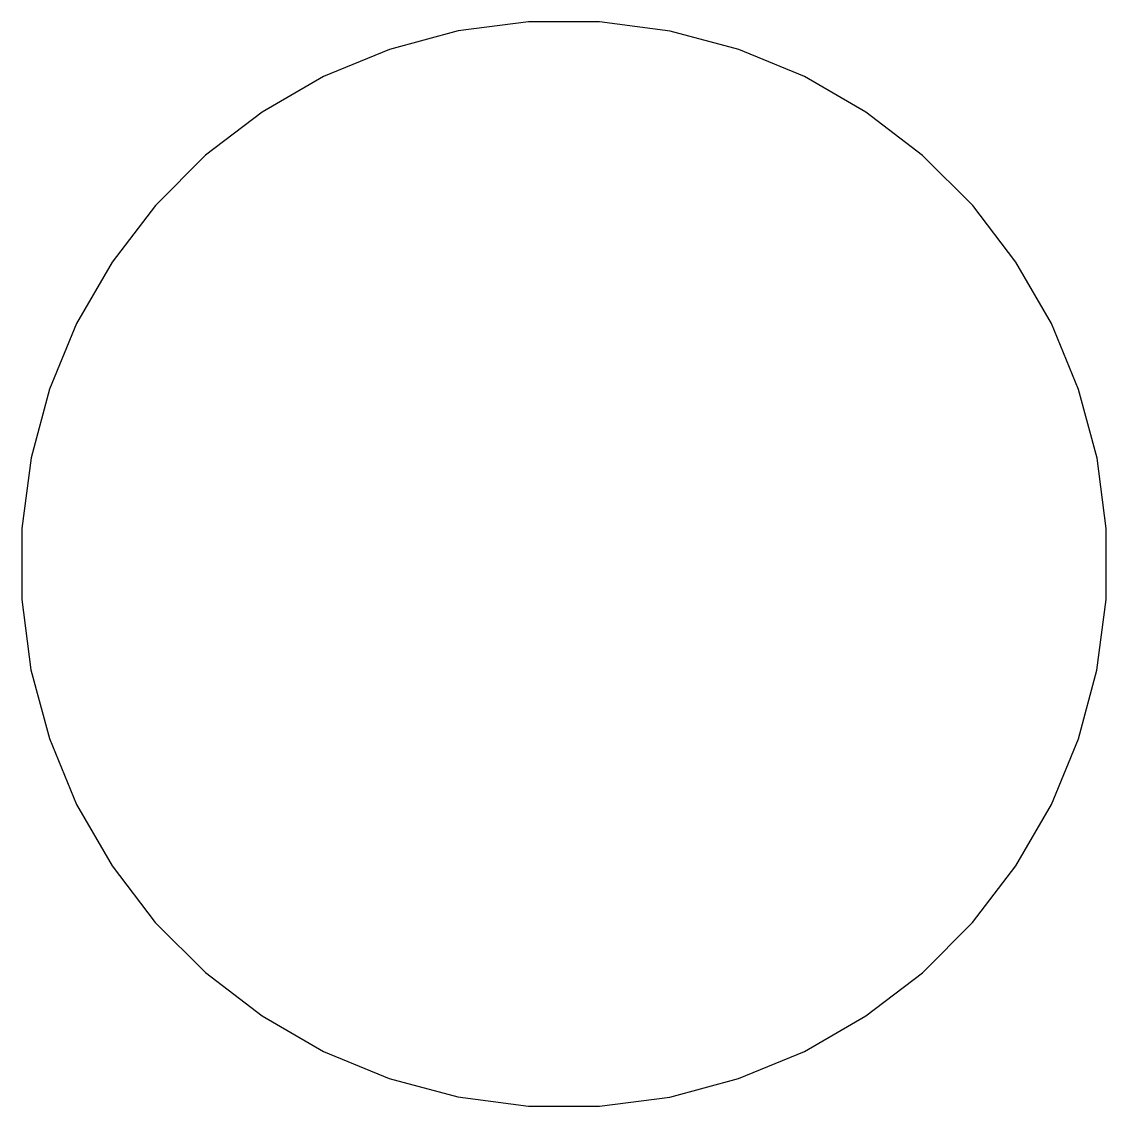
# Model space of a CAD drawing. Header units: millimetres. Extents: x -5 to 5, y -5 to 5.
import ezdxf

# ---------------------------------------------------------------- set-up
doc = ezdxf.new("R2010")
doc.units = ezdxf.units.MM
doc.linetypes.add('K5LT_BASIC', pattern=[0])

# ---------------------------------------------------------------- blocks, each defined once
blk = doc.blocks.new('U0')
at = {"color": 5, "linetype": 'K5LT_BASIC'}
for p, q in [((-0.977, 4.915), (-1.61, 4.745)), ((-0.327, 5), (-0.977, 4.915)), ((0.328, 5), (-0.327, 5)), ((0.978, 4.914), (0.328, 5)), ((1.611, 4.745), (0.978, 4.914)), ((-1.61, 4.745), (-2.216, 4.494)), ((2.217, 4.494), (1.611, 4.745)), ((-2.216, 4.494), (-2.784, 4.166)), ((2.784, 4.166), (2.217, 4.494)), ((-2.784, 4.166), (-3.304, 3.768)), ((3.304, 3.767), (2.784, 4.166)), ((-3.304, 3.768), (-3.767, 3.304)), ((3.768, 3.304), (3.304, 3.767)), ((-3.767, 3.304), (-4.166, 2.784)), ((4.166, 2.784), (3.768, 3.304)), ((-4.166, 2.784), (-4.494, 2.217)), ((4.494, 2.216), (4.166, 2.784)), ((-4.494, 2.217), (-4.745, 1.611)), ((4.745, 1.61), (4.494, 2.216)), ((-4.745, 1.611), (-4.914, 0.978)), ((4.915, 0.977), (4.745, 1.61)), ((-4.914, 0.978), (-5, 0.328)), ((5, 0.327), (4.915, 0.977)), ((-5, 0.328), (-5, -0.327)), ((5, -0.328), (5, 0.327)), ((-5, -0.327), (-4.915, -0.977)), ((4.914, -0.978), (5, -0.328)), ((-4.915, -0.977), (-4.745, -1.61)), ((4.745, -1.611), (4.914, -0.978)), ((-4.745, -1.61), (-4.494, -2.216)), ((4.494, -2.217), (4.745, -1.611)), ((-4.494, -2.216), (-4.166, -2.784)), ((4.166, -2.784), (4.494, -2.217)), ((-4.166, -2.784), (-3.768, -3.304)), ((3.767, -3.304), (4.166, -2.784)), ((-3.768, -3.304), (-3.304, -3.767)), ((3.304, -3.768), (3.767, -3.304)), ((-3.304, -3.767), (-2.784, -4.166)), ((2.784, -4.166), (3.304, -3.768)), ((-2.784, -4.166), (-2.217, -4.494)), ((2.216, -4.494), (2.784, -4.166)), ((-2.217, -4.494), (-1.611, -4.745)), ((1.61, -4.745), (2.216, -4.494)), ((-1.611, -4.745), (-0.978, -4.914)), ((0.977, -4.915), (1.61, -4.745)), ((-0.978, -4.914), (-0.328, -5)), ((-0.328, -5), (0.327, -5)), ((0.327, -5), (0.977, -4.915))]:
    blk.add_line(p, q, dxfattribs=at)

msp = doc.modelspace()

# ---------------------------------------------------------------- block references
msp.add_blockref('U0', (0, 0))

doc.saveas('drawing.dxf')
